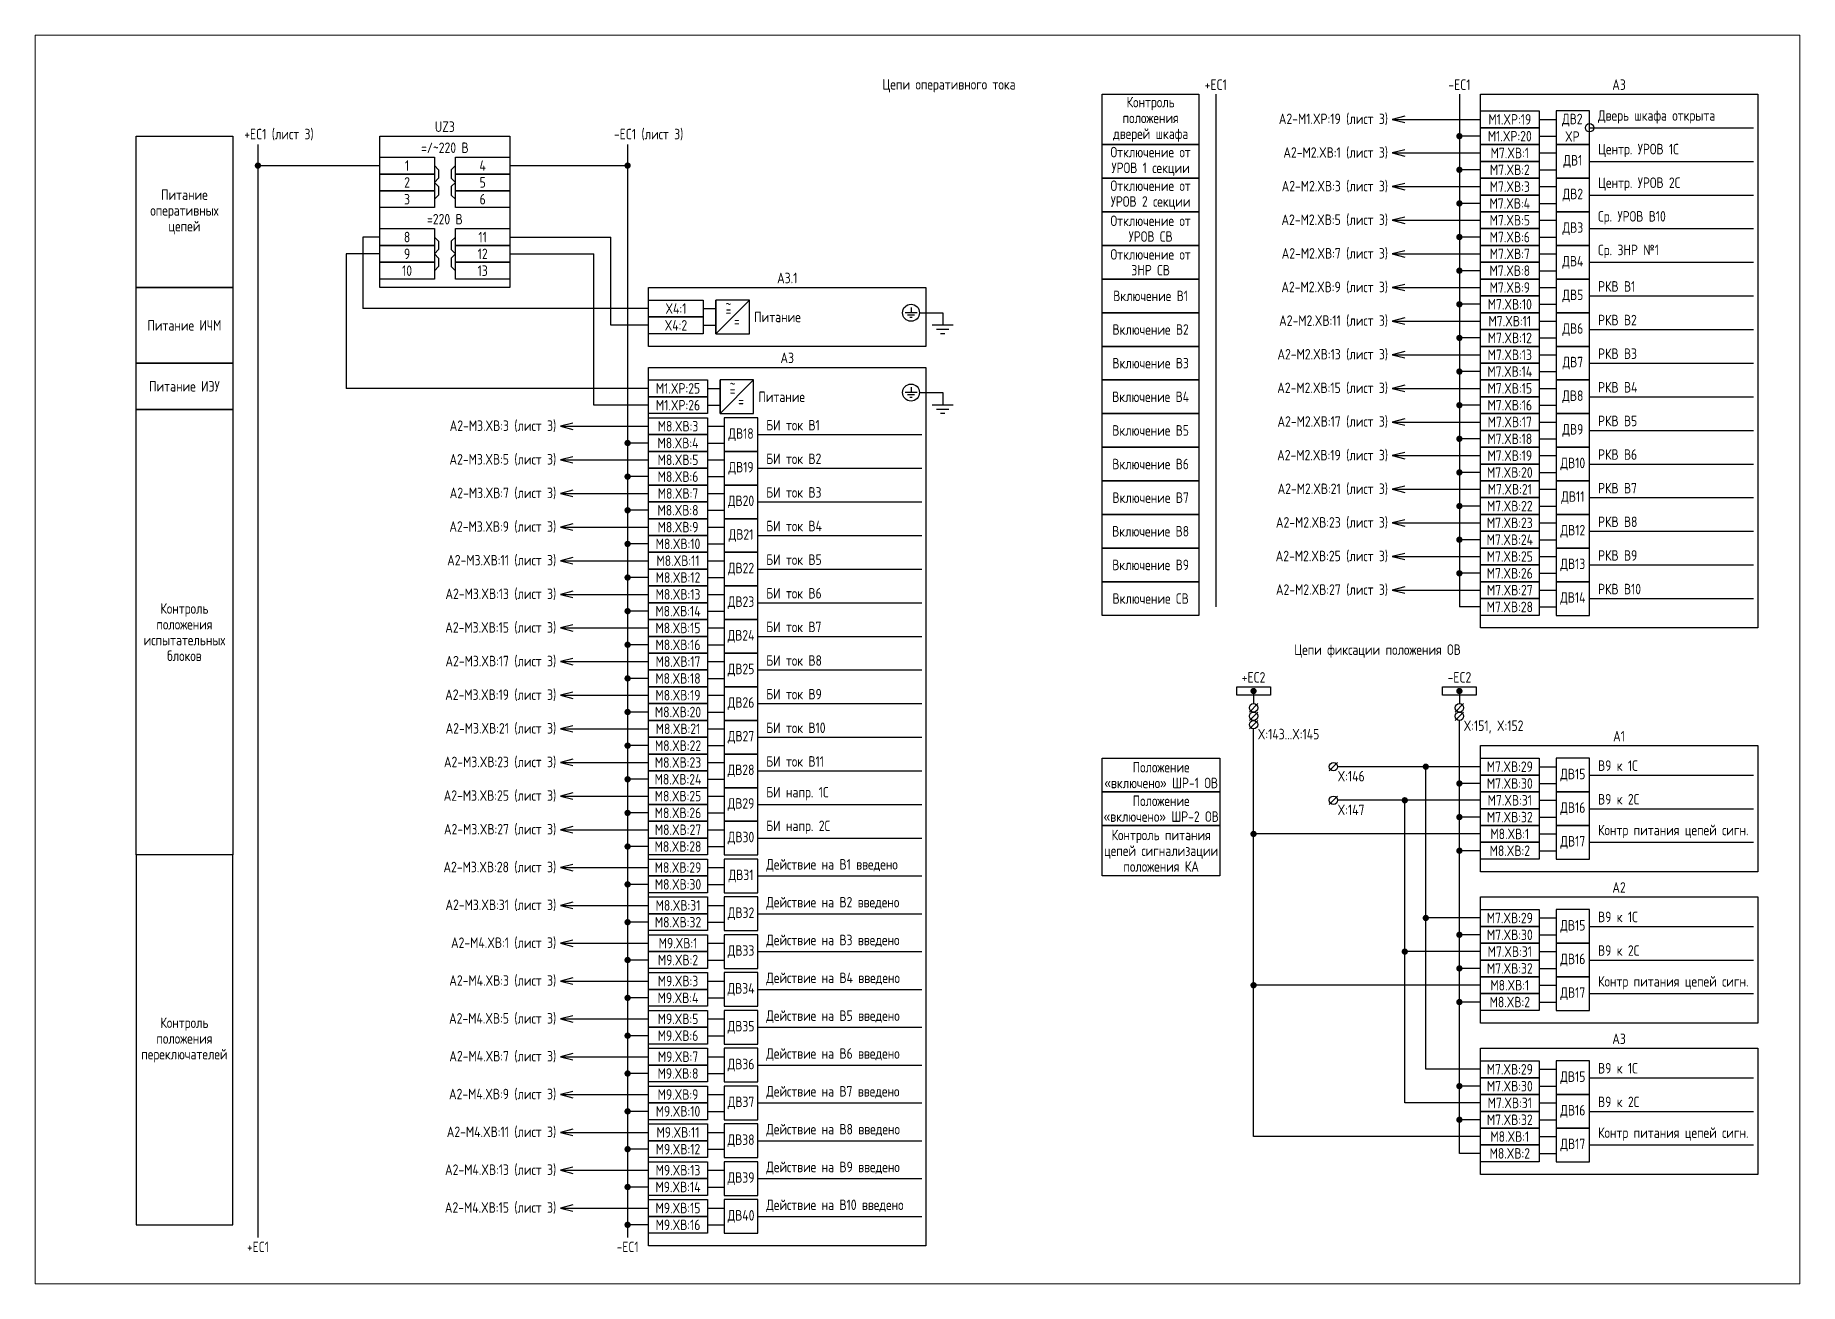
# Paper-space layout 'Лист4' of a CAD drawing. Header units: millimetres, sheet in inches. Extents: x 101.3 to 124.9, y 96.7 to 113.3.
# The model-space entities are those that its viewports show. They can reach past a viewport. Long polylines and large blocks are cut down to what shows.
import ezdxf

# ---------------------------------------------------------------- set-up
doc = ezdxf.new("R2010")
doc.units = ezdxf.units.MM
doc.styles.add('Gost_type_A', font='GOST_A.TTF')

# ---------------------------------------------------------------- blocks, each defined once
blk = doc.blocks.new('POINT')
at = {"const_width": 0.75}
blk.add_lwpolyline([(-0.375, 0, 1), (0.375, 0, 1)], format="xyb", close=True, dxfattribs=at)
blk = doc.blocks.new('Шинка')
blk.add_lwpolyline([(-4, 1), (4, 1), (4, -1), (-4, -1)], close=True)
blk.add_blockref('POINT', (0, 0))

msp = doc.modelspace()

# ---------------------------------------------------------------- linework, layer by layer
for p, q in [((1541, 283), (1541, 161)), ((1599, 283), (1599, 161)), ((1583, 277), (1604, 277)), ((1618, 277), (1622, 277)), ((1630, 275), (1669, 275)), ((1313, 271), (1313, 11)), ((1401, 271), (1401, 11)), ((1583, 269), (1604, 269)), ((1604, 273), (1599, 273)), ((1618, 273), (1622, 273)), ((1618, 269), (1622, 269)), ((1313, 266), (1342, 266)), ((1373, 266), (1401, 266)), ((1604, 265), (1599, 265)), ((1618, 265), (1622, 265)), ((1630, 267), (1669, 267)), ((1583, 261), (1604, 261)), ((1618, 261), (1622, 261)), ((1604, 257), (1599, 257)), ((1618, 257), (1622, 257)), ((1630, 259), (1669, 259)), ((1583, 253), (1604, 253)), ((1618, 253), (1622, 253)), ((1342, 249), (1338, 249)), ((1338, 249), (1338, 232)), ((1373, 249), (1397, 249)), ((1397, 228), (1397, 249)), ((1604, 249), (1599, 249)), ((1618, 249), (1622, 249)), ((1630, 251), (1669, 251)), ((1334, 245), (1334, 213)), ((1342, 245), (1334, 245)), ((1373, 245), (1393, 245)), ((1393, 209), (1393, 245)), ((1583, 245), (1604, 245)), ((1618, 245), (1622, 245)), ((1604, 241), (1599, 241)), ((1618, 241), (1622, 241)), ((1630, 243), (1669, 243)), ((1583, 237), (1604, 237)), ((1618, 237), (1622, 237)), ((1406, 232), (1338, 232)), ((1422, 226), (1422, 234)), ((1422, 226), (1430, 234)), ((1604, 233), (1599, 233)), ((1618, 233), (1622, 233)), ((1630, 235), (1669, 235)), ((1406, 228), (1397, 228)), ((1470.48, 231), (1476, 231)), ((1583, 229), (1604, 229)), ((1618, 229), (1622, 229)), ((1630, 227), (1669, 227)), ((1604, 225), (1599, 225)), ((1618, 225), (1622, 225)), ((1583, 221), (1604, 221)), ((1618, 221), (1622, 221)), ((1630, 219), (1669, 219)), ((1423, 207), (1423, 215)), ((1423, 207), (1431, 215)), ((1604, 217), (1599, 217)), ((1618, 217), (1622, 217)), ((1406, 213), (1334, 213)), ((1470.48, 212), (1476, 212)), ((1583, 213), (1604, 213)), ((1618, 213), (1622, 213)), ((1630, 211), (1669, 211)), ((1406, 209), (1393, 209)), ((1604, 209), (1599, 209)), ((1618, 209), (1622, 209)), ((1385, 204), (1406, 204)), ((1420, 204), (1424, 204)), ((1432, 202), (1471, 202)), ((1583, 205), (1604, 205)), ((1618, 205), (1622, 205)), ((1630, 203), (1669, 203)), ((1406, 200), (1401, 200)), ((1420, 200), (1424, 200)), ((1604, 201), (1599, 201)), ((1618, 201), (1622, 201)), ((1385, 196), (1406, 196)), ((1420, 196), (1424, 196)), ((1432, 194), (1471, 194)), ((1583, 197), (1604, 197)), ((1618, 197), (1622, 197)), ((1630, 195), (1669, 195)), ((1406, 192), (1401, 192)), ((1420, 192), (1424, 192)), ((1604, 193), (1599, 193)), ((1618, 193), (1622, 193)), ((1385, 188), (1406, 188)), ((1420, 188), (1424, 188)), ((1432, 186), (1471, 186)), ((1583, 189), (1604, 189)), ((1604, 185), (1599, 185)), ((1618, 189), (1622, 189)), ((1618, 185), (1622, 185)), ((1630, 187), (1669, 187)), ((1406, 184), (1401, 184)), ((1420, 184), (1424, 184)), ((1583, 181), (1604, 181)), ((1618, 181), (1622, 181)), ((1385, 180), (1406, 180)), ((1420, 180), (1424, 180)), ((1432, 178), (1471, 178)), ((1604, 177), (1599, 177)), ((1618, 177), (1622, 177)), ((1630, 179), (1669, 179)), ((1406, 176), (1401, 176)), ((1420, 176), (1424, 176)), ((1583, 173), (1604, 173)), ((1618, 173), (1622, 173)), ((1385, 172), (1406, 172)), ((1420, 172), (1424, 172)), ((1432, 170), (1471, 170)), ((1604, 169), (1599, 169)), ((1618, 169), (1622, 169)), ((1630, 171), (1669, 171)), ((1385, 164), (1406, 164)), ((1406, 168), (1401, 168)), ((1420, 168), (1424, 168)), ((1420, 164), (1424, 164)), ((1583, 165), (1604, 165)), ((1618, 165), (1622, 165)), ((1406, 160), (1401, 160)), ((1420, 160), (1424, 160)), ((1432, 162), (1471, 162)), ((1604, 161), (1599, 161)), ((1618, 161), (1622, 161)), ((1630, 163), (1669, 163)), ((1385, 156), (1406, 156)), ((1420, 156), (1424, 156)), ((1406, 152), (1401, 152)), ((1420, 152), (1424, 152)), ((1432, 154), (1471, 154)), ((1385, 148), (1406, 148)), ((1420, 148), (1424, 148)), ((1406, 144), (1401, 144)), ((1420, 144), (1424, 144)), ((1432, 146), (1471, 146)), ((1385, 140), (1406, 140)), ((1420, 140), (1424, 140)), ((1550, 141), (1550, 138)), ((1599, 141), (1599, 138)), ((1406, 136), (1401, 136)), ((1420, 136), (1424, 136)), ((1432, 138), (1471, 138)), ((1551, 138), (1549, 136)), ((1551, 136), (1549, 134)), ((1600, 138), (1598, 136)), ((1600, 136), (1598, 134)), ((1385, 132), (1406, 132)), ((1420, 132), (1424, 132)), ((1551, 134), (1549, 132)), ((1550, 35), (1550, 132)), ((1599, 31), (1599, 134)), ((1406, 128), (1401, 128)), ((1420, 128), (1424, 128)), ((1432, 130), (1471, 130)), ((1385, 124), (1406, 124)), ((1420, 124), (1424, 124)), ((1432, 122), (1471, 122)), ((1570, 124), (1568, 122)), ((1604, 123), (1570, 123)), ((1591, 51), (1591, 123)), ((1618, 123), (1622, 123)), ((1406, 120), (1401, 120)), ((1420, 120), (1424, 120)), ((1604, 119), (1599, 119)), ((1618, 119), (1622, 119)), ((1630, 121), (1669, 121)), ((1385, 116), (1406, 116)), ((1420, 116), (1424, 116)), ((1432, 114), (1471, 114)), ((1570, 116), (1568, 114)), ((1604, 115), (1570, 115)), ((1586, 43), (1586, 115)), ((1618, 115), (1622, 115)), ((1406, 112), (1401, 112)), ((1420, 112), (1424, 112)), ((1604, 111), (1599, 111)), ((1618, 111), (1622, 111)), ((1630, 113), (1669, 113)), ((1385, 108), (1406, 108)), ((1420, 108), (1424, 108)), ((1432, 106), (1471, 106)), ((1604, 107), (1550, 107)), ((1618, 107), (1622, 107)), ((1406, 104), (1401, 104)), ((1420, 104), (1424, 104)), ((1604, 103), (1599, 103)), ((1618, 103), (1622, 103)), ((1630, 105), (1669, 105)), ((1385, 99), (1406, 99)), ((1420, 99), (1424, 99)), ((1432, 97), (1471, 97)), ((1406, 95), (1401, 95)), ((1420, 95), (1424, 95)), ((1385, 90), (1406, 90)), ((1420, 90), (1424, 90)), ((1406, 86), (1401, 86)), ((1420, 86), (1424, 86)), ((1432, 88), (1471, 88)), ((1604, 87), (1591, 87)), ((1618, 87), (1622, 87)), ((1630, 85), (1669, 85)), ((1385, 81), (1406, 81)), ((1420, 81), (1424, 81)), ((1604, 83), (1599, 83)), ((1618, 83), (1622, 83)), ((1406, 77), (1401, 77)), ((1420, 77), (1424, 77)), ((1432, 79), (1471, 79)), ((1604, 79), (1586, 79)), ((1618, 79), (1622, 79)), ((1630, 77), (1669, 77)), ((1385, 72), (1406, 72)), ((1420, 72), (1424, 72)), ((1604, 75), (1599, 75)), ((1618, 75), (1622, 75)), ((1406, 68), (1401, 68)), ((1420, 68), (1424, 68)), ((1432, 70), (1471, 70)), ((1604, 71), (1550, 71)), ((1618, 71), (1622, 71)), ((1630, 69), (1669, 69)), ((1604, 67), (1599, 67)), ((1618, 67), (1622, 67)), ((1385, 63), (1406, 63)), ((1406, 59), (1401, 59)), ((1420, 63), (1424, 63)), ((1420, 59), (1424, 59)), ((1432, 61), (1471, 61)), ((1385, 54), (1406, 54)), ((1420, 54), (1424, 54)), ((1432, 52), (1471, 52)), ((1604, 51), (1591, 51)), ((1618, 51), (1622, 51)), ((1406, 50), (1401, 50)), ((1420, 50), (1424, 50)), ((1604, 47), (1599, 47)), ((1618, 47), (1622, 47)), ((1630, 49), (1669, 49)), ((1385, 45), (1406, 45)), ((1420, 45), (1424, 45)), ((1432, 43), (1471, 43)), ((1604, 43), (1586, 43)), ((1618, 43), (1622, 43)), ((1406, 41), (1401, 41)), ((1420, 41), (1424, 41)), ((1604, 39), (1599, 39)), ((1618, 39), (1622, 39)), ((1630, 41), (1669, 41)), ((1385, 36), (1406, 36)), ((1420, 36), (1424, 36)), ((1432, 34), (1471, 34)), ((1604, 35), (1550, 35)), ((1618, 35), (1622, 35)), ((1406, 32), (1401, 32)), ((1420, 32), (1424, 32)), ((1604, 31), (1599, 31)), ((1618, 31), (1622, 31)), ((1630, 33), (1669, 33)), ((1385, 27), (1406, 27)), ((1420, 27), (1424, 27)), ((1406, 23), (1401, 23)), ((1420, 23), (1424, 23)), ((1432, 25), (1471, 25)), ((1385, 18), (1406, 18)), ((1420, 18), (1424, 18)), ((1406, 14), (1401, 14)), ((1420, 14), (1424, 14)), ((1432, 16), (1471, 16))]:
    msp.add_line(p, q)
at = {"ltscale": 4}
for p, q in [((1419, 232), (1422, 232)), ((1419, 228), (1422, 228)), ((1420, 213), (1423, 213)), ((1420, 209), (1423, 209))]:
    msp.add_line(p, q, dxfattribs=at)
at = {"ltscale": 4.32}
for p, q in [((1468.46, 232.28), (1468.46, 231)), ((1469.89, 231), (1467.04, 231)), ((1469.32, 230.43), (1467.61, 230.43)), ((1468.75, 229.86), (1468.18, 229.86)), ((1478.5, 228), (1473.5, 228)), ((1477.5, 227), (1474.5, 227)), ((1476, 231), (1476, 228)), ((1476.5, 226), (1475.5, 226)), ((1469.89, 212), (1467.04, 212)), ((1469.32, 211.43), (1467.61, 211.43)), ((1468.75, 210.86), (1468.18, 210.86)), ((1468.46, 213.28), (1468.46, 212)), ((1476, 212), (1476, 209)), ((1478.5, 209), (1473.5, 209)), ((1477.5, 208), (1474.5, 208)), ((1476.5, 207), (1475.5, 207))]:
    msp.add_line(p, q, dxfattribs=at)
for points in [[(1537, 271), (1514, 271), (1514, 283), (1537, 283)], [(1604, 283), (1670, 283), (1670, 156), (1604, 156)], [(1604, 279), (1618, 279), (1618, 275), (1604, 275)], [(1604, 275), (1618, 275), (1618, 271), (1604, 271)], [(1307, 237), (1284, 237), (1284, 273), (1307, 273)], [(1342, 273), (1373, 273), (1373, 237), (1342, 237)], [(1537, 263), (1514, 263), (1514, 271), (1537, 271)], [(1604, 271), (1618, 271), (1618, 267), (1604, 267)], [(1342, 268), (1355, 268), (1355, 264), (1342, 264)], [(1360, 268), (1373, 268), (1373, 264), (1360, 264)], [(1604, 267), (1618, 267), (1618, 263), (1604, 263)], [(1342, 264), (1355, 264), (1355, 260), (1342, 260)], [(1360, 264), (1373, 264), (1373, 260), (1360, 260)], [(1537, 255), (1514, 255), (1514, 263), (1537, 263)], [(1604, 263), (1618, 263), (1618, 259), (1604, 259)], [(1342, 260), (1355, 260), (1355, 256), (1342, 256)], [(1360, 260), (1373, 260), (1373, 256), (1360, 256)], [(1604, 259), (1618, 259), (1618, 255), (1604, 255)], [(1537, 247), (1514, 247), (1514, 255), (1537, 255)], [(1604, 255), (1618, 255), (1618, 251), (1604, 251)], [(1342, 251), (1355, 251), (1355, 247), (1342, 247)], [(1360, 251), (1373, 251), (1373, 247), (1360, 247)], [(1604, 251), (1618, 251), (1618, 247), (1604, 247)], [(1342, 247), (1355, 247), (1355, 243), (1342, 243)], [(1360, 247), (1373, 247), (1373, 243), (1360, 243)], [(1537, 239), (1514, 239), (1514, 247), (1537, 247)], [(1604, 247), (1618, 247), (1618, 243), (1604, 243)], [(1342, 243), (1355, 243), (1355, 239), (1342, 239)], [(1360, 243), (1373, 243), (1373, 239), (1360, 239)], [(1604, 243), (1618, 243), (1618, 239), (1604, 239)], [(1307, 219), (1284, 219), (1284, 237), (1307, 237)], [(1406, 237), (1472, 237), (1472, 223), (1406, 223)], [(1537, 231), (1514, 231), (1514, 239), (1537, 239)], [(1604, 239), (1618, 239), (1618, 235), (1604, 235)], [(1406, 234), (1419, 234), (1419, 230), (1406, 230)], [(1604, 235), (1618, 235), (1618, 231), (1604, 231)], [(1406, 230), (1419, 230), (1419, 226), (1406, 226)], [(1537, 223), (1514, 223), (1514, 231), (1537, 231)], [(1604, 231), (1618, 231), (1618, 227), (1604, 227)], [(1604, 227), (1618, 227), (1618, 223), (1604, 223)], [(1537, 215), (1514, 215), (1514, 223), (1537, 223)], [(1604, 223), (1618, 223), (1618, 219), (1604, 219)], [(1307, 208), (1284, 208), (1284, 219), (1307, 219)], [(1604, 219), (1618, 219), (1618, 215), (1604, 215)], [(1406, 218), (1472, 218), (1472, 9), (1406, 9)], [(1406, 215), (1420, 215), (1420, 211), (1406, 211)], [(1537, 207), (1514, 207), (1514, 215), (1537, 215)], [(1604, 215), (1618, 215), (1618, 211), (1604, 211)], [(1406, 211), (1420, 211), (1420, 207), (1406, 207)], [(1604, 211), (1618, 211), (1618, 207), (1604, 207)], [(1307, 102), (1284, 102), (1284, 208), (1307, 208)], [(1406, 206), (1420, 206), (1420, 202), (1406, 202)], [(1537, 199), (1514, 199), (1514, 207), (1537, 207)], [(1604, 207), (1618, 207), (1618, 203), (1604, 203)], [(1406, 202), (1420, 202), (1420, 198), (1406, 198)], [(1604, 203), (1618, 203), (1618, 199), (1604, 199)], [(1406, 198), (1420, 198), (1420, 194), (1406, 194)], [(1537, 191), (1514, 191), (1514, 199), (1537, 199)], [(1604, 199), (1618, 199), (1618, 195), (1604, 195)], [(1406, 194), (1420, 194), (1420, 190), (1406, 190)], [(1604, 195), (1618, 195), (1618, 191), (1604, 191)], [(1406, 190), (1420, 190), (1420, 186), (1406, 186)], [(1537, 183), (1514, 183), (1514, 191), (1537, 191)], [(1604, 191), (1618, 191), (1618, 187), (1604, 187)], [(1406, 186), (1420, 186), (1420, 182), (1406, 182)], [(1604, 187), (1618, 187), (1618, 183), (1604, 183)], [(1406, 182), (1420, 182), (1420, 178), (1406, 178)], [(1537, 175), (1514, 175), (1514, 183), (1537, 183)], [(1604, 183), (1618, 183), (1618, 179), (1604, 179)], [(1406, 178), (1420, 178), (1420, 174), (1406, 174)], [(1604, 179), (1618, 179), (1618, 175), (1604, 175)], [(1406, 174), (1420, 174), (1420, 170), (1406, 170)], [(1537, 167), (1514, 167), (1514, 175), (1537, 175)], [(1604, 175), (1618, 175), (1618, 171), (1604, 171)], [(1406, 170), (1420, 170), (1420, 166), (1406, 166)], [(1604, 171), (1618, 171), (1618, 167), (1604, 167)], [(1406, 166), (1420, 166), (1420, 162), (1406, 162)], [(1537, 159), (1514, 159), (1514, 167), (1537, 167)], [(1604, 167), (1618, 167), (1618, 163), (1604, 163)], [(1406, 162), (1420, 162), (1420, 158), (1406, 158)], [(1604, 163), (1618, 163), (1618, 159), (1604, 159)], [(1406, 158), (1420, 158), (1420, 154), (1406, 154)], [(1406, 154), (1420, 154), (1420, 150), (1406, 150)], [(1406, 150), (1420, 150), (1420, 146), (1406, 146)], [(1406, 146), (1420, 146), (1420, 142), (1406, 142)], [(1406, 142), (1420, 142), (1420, 138), (1406, 138)], [(1406, 138), (1420, 138), (1420, 134), (1406, 134)], [(1406, 134), (1420, 134), (1420, 130), (1406, 130)], [(1406, 130), (1420, 130), (1420, 126), (1406, 126)], [(1604, 128), (1670, 128), (1670, 98), (1604, 98)], [(1406, 126), (1420, 126), (1420, 122), (1406, 122)], [(1406, 122), (1420, 122), (1420, 118), (1406, 118)], [(1542, 117), (1514, 117), (1514, 125), (1542, 125)], [(1604, 125), (1618, 125), (1618, 121), (1604, 121)], [(1406, 118), (1420, 118), (1420, 114), (1406, 114)], [(1604, 121), (1618, 121), (1618, 117), (1604, 117)], [(1406, 114), (1420, 114), (1420, 110), (1406, 110)], [(1542, 109), (1514, 109), (1514, 117), (1542, 117)], [(1604, 117), (1618, 117), (1618, 113), (1604, 113)], [(1406, 110), (1420, 110), (1420, 106), (1406, 106)], [(1604, 113), (1618, 113), (1618, 109), (1604, 109)], [(1406, 106), (1420, 106), (1420, 102), (1406, 102)], [(1542, 97), (1514, 97), (1514, 109), (1542, 109)], [(1604, 109), (1618, 109), (1618, 105), (1604, 105)], [(1307, 102), (1284, 102), (1284, 14), (1307, 14)], [(1406, 101), (1420, 101), (1420, 97), (1406, 97)], [(1604, 105), (1618, 105), (1618, 101), (1604, 101)], [(1406, 97), (1420, 97), (1420, 93), (1406, 93)], [(1406, 92), (1420, 92), (1420, 88), (1406, 88)], [(1604, 92), (1670, 92), (1670, 62), (1604, 62)], [(1604, 89), (1618, 89), (1618, 85), (1604, 85)], [(1406, 88), (1420, 88), (1420, 84), (1406, 84)], [(1604, 85), (1618, 85), (1618, 81), (1604, 81)], [(1406, 83), (1420, 83), (1420, 79), (1406, 79)], [(1604, 81), (1618, 81), (1618, 77), (1604, 77)], [(1406, 79), (1420, 79), (1420, 75), (1406, 75)], [(1604, 77), (1618, 77), (1618, 73), (1604, 73)], [(1406, 74), (1420, 74), (1420, 70), (1406, 70)], [(1604, 73), (1618, 73), (1618, 69), (1604, 69)], [(1406, 70), (1420, 70), (1420, 66), (1406, 66)], [(1604, 69), (1618, 69), (1618, 65), (1604, 65)], [(1406, 65), (1420, 65), (1420, 61), (1406, 61)], [(1406, 61), (1420, 61), (1420, 57), (1406, 57)], [(1406, 56), (1420, 56), (1420, 52), (1406, 52)], [(1604, 56), (1670, 56), (1670, 26), (1604, 26)], [(1406, 52), (1420, 52), (1420, 48), (1406, 48)], [(1604, 53), (1618, 53), (1618, 49), (1604, 49)], [(1406, 47), (1420, 47), (1420, 43), (1406, 43)], [(1604, 49), (1618, 49), (1618, 45), (1604, 45)], [(1406, 43), (1420, 43), (1420, 39), (1406, 39)], [(1604, 45), (1618, 45), (1618, 41), (1604, 41)], [(1406, 38), (1420, 38), (1420, 34), (1406, 34)], [(1604, 41), (1618, 41), (1618, 37), (1604, 37)], [(1406, 34), (1420, 34), (1420, 30), (1406, 30)], [(1604, 37), (1618, 37), (1618, 33), (1604, 33)], [(1604, 33), (1618, 33), (1618, 29), (1604, 29)], [(1406, 29), (1420, 29), (1420, 25), (1406, 25)], [(1406, 25), (1420, 25), (1420, 21), (1406, 21)], [(1406, 20), (1420, 20), (1420, 16), (1406, 16)], [(1406, 16), (1420, 16), (1420, 12), (1406, 12)]]:
    msp.add_lwpolyline(points, close=True)
for points in [[(1586, 277.75), (1583, 277), (1586, 276.25)], [(1586, 269.75), (1583, 269), (1586, 268.25)], [(1355, 266), (1356, 265), (1356, 263), (1355, 262)], [(1360, 266), (1359, 265), (1359, 263), (1360, 262)], [(1355, 262), (1356, 261), (1356, 259), (1355, 258)], [(1360, 262), (1359, 261), (1359, 259), (1360, 258)], [(1586, 261.75), (1583, 261), (1586, 260.25)], [(1586, 253.75), (1583, 253), (1586, 252.25)], [(1355, 249), (1356, 248), (1356, 246), (1355, 245)], [(1360, 249), (1359, 248), (1359, 246), (1360, 245)], [(1355, 245), (1356, 244), (1356, 242), (1355, 241)], [(1360, 245), (1359, 244), (1359, 242), (1360, 241)], [(1586, 245.75), (1583, 245), (1586, 244.25)], [(1586, 237.75), (1583, 237), (1586, 236.25)], [(1586, 229.75), (1583, 229), (1586, 228.25)], [(1586, 221.75), (1583, 221), (1586, 220.25)], [(1586, 213.75), (1583, 213), (1586, 212.25)], [(1388, 204.75), (1385, 204), (1388, 203.25)], [(1586, 205.75), (1583, 205), (1586, 204.25)], [(1586, 197.75), (1583, 197), (1586, 196.25)], [(1388, 196.75), (1385, 196), (1388, 195.25)], [(1586, 189.75), (1583, 189), (1586, 188.25)], [(1388, 188.75), (1385, 188), (1388, 187.25)], [(1388, 180.75), (1385, 180), (1388, 179.25)], [(1586, 181.75), (1583, 181), (1586, 180.25)], [(1388, 172.75), (1385, 172), (1388, 171.25)], [(1586, 173.75), (1583, 173), (1586, 172.25)], [(1388, 164.75), (1385, 164), (1388, 163.25)], [(1586, 165.75), (1583, 165), (1586, 164.25)], [(1388, 156.75), (1385, 156), (1388, 155.25)], [(1388, 148.75), (1385, 148), (1388, 147.25)], [(1388, 140.75), (1385, 140), (1388, 139.25)], [(1388, 132.75), (1385, 132), (1388, 131.25)], [(1388, 124.75), (1385, 124), (1388, 123.25)], [(1388, 116.75), (1385, 116), (1388, 115.25)], [(1388, 108.75), (1385, 108), (1388, 107.25)], [(1388, 99.75), (1385, 99), (1388, 98.25)], [(1388, 90.75), (1385, 90), (1388, 89.25)], [(1388, 81.75), (1385, 81), (1388, 80.25)], [(1388, 72.75), (1385, 72), (1388, 71.25)], [(1388, 63.75), (1385, 63), (1388, 62.25)], [(1388, 54.75), (1385, 54), (1388, 53.25)], [(1388, 45.75), (1385, 45), (1388, 44.25)], [(1388, 36.75), (1385, 36), (1388, 35.25)], [(1388, 27.75), (1385, 27), (1388, 26.25)], [(1388, 18.75), (1385, 18), (1388, 17.25)]]:
    msp.add_lwpolyline(points)
at = {"ltscale": 4}
for points in [[(1622, 271), (1630, 271), (1630, 279), (1622, 279)], [(1622, 263), (1630, 263), (1630, 271), (1622, 271)], [(1622, 255), (1630, 255), (1630, 263), (1622, 263)], [(1622, 247), (1630, 247), (1630, 255), (1622, 255)], [(1622, 239), (1630, 239), (1630, 247), (1622, 247)], [(1622, 231), (1630, 231), (1630, 239), (1622, 239)], [(1422, 226), (1430, 226), (1430, 234), (1422, 234)], [(1622, 223), (1630, 223), (1630, 231), (1622, 231)], [(1622, 215), (1630, 215), (1630, 223), (1622, 223)], [(1423, 207), (1431, 207), (1431, 215), (1423, 215)], [(1622, 207), (1630, 207), (1630, 215), (1622, 215)], [(1424, 198), (1432, 198), (1432, 206), (1424, 206)], [(1622, 199), (1630, 199), (1630, 207), (1622, 207)], [(1424, 190), (1432, 190), (1432, 198), (1424, 198)], [(1622, 191), (1630, 191), (1630, 199), (1622, 199)], [(1424, 182), (1432, 182), (1432, 190), (1424, 190)], [(1622, 183), (1630, 183), (1630, 191), (1622, 191)], [(1424, 174), (1432, 174), (1432, 182), (1424, 182)], [(1622, 175), (1630, 175), (1630, 183), (1622, 183)], [(1424, 166), (1432, 166), (1432, 174), (1424, 174)], [(1622, 167), (1630, 167), (1630, 175), (1622, 175)], [(1424, 158), (1432, 158), (1432, 166), (1424, 166)], [(1622, 159), (1630, 159), (1630, 167), (1622, 167)], [(1424, 150), (1432, 150), (1432, 158), (1424, 158)], [(1424, 142), (1432, 142), (1432, 150), (1424, 150)], [(1424, 134), (1432, 134), (1432, 142), (1424, 142)], [(1424, 126), (1432, 126), (1432, 134), (1424, 134)], [(1424, 118), (1432, 118), (1432, 126), (1424, 126)], [(1622, 117), (1630, 117), (1630, 125), (1622, 125)], [(1424, 110), (1432, 110), (1432, 118), (1424, 118)], [(1622, 109), (1630, 109), (1630, 117), (1622, 117)], [(1424, 102), (1432, 102), (1432, 110), (1424, 110)], [(1622, 101), (1630, 101), (1630, 109), (1622, 109)], [(1424, 93), (1432, 93), (1432, 101), (1424, 101)], [(1424, 84), (1432, 84), (1432, 92), (1424, 92)], [(1622, 81), (1630, 81), (1630, 89), (1622, 89)], [(1424, 75), (1432, 75), (1432, 83), (1424, 83)], [(1622, 73), (1630, 73), (1630, 81), (1622, 81)], [(1424, 66), (1432, 66), (1432, 74), (1424, 74)], [(1622, 65), (1630, 65), (1630, 73), (1622, 73)], [(1424, 57), (1432, 57), (1432, 65), (1424, 65)], [(1424, 48), (1432, 48), (1432, 56), (1424, 56)], [(1622, 45), (1630, 45), (1630, 53), (1622, 53)], [(1424, 39), (1432, 39), (1432, 47), (1424, 47)], [(1622, 37), (1630, 37), (1630, 45), (1622, 45)], [(1424, 30), (1432, 30), (1432, 38), (1424, 38)], [(1622, 29), (1630, 29), (1630, 37), (1622, 37)], [(1424, 21), (1432, 21), (1432, 29), (1424, 29)], [(1424, 12), (1432, 12), (1432, 20), (1424, 20)]]:
    msp.add_lwpolyline(points, close=True, dxfattribs=at)
for centre, radius in [((1630, 275), 1), ((1468.46, 231), 2.02), ((1468.46, 212), 2.02), ((1550, 137), 1), ((1550, 135), 1), ((1599, 137), 1), ((1599, 135), 1), ((1550, 133), 1), ((1569, 123), 1), ((1569, 115), 1)]:
    msp.add_circle(centre, radius)

# ---------------------------------------------------------------- block references
for name, p in [('POINT', (1599, 273)), ('POINT', (1313, 266)), ('POINT', (1401, 266)), ('POINT', (1599, 265)), ('POINT', (1599, 257)), ('POINT', (1599, 249)), ('POINT', (1599, 241)), ('POINT', (1599, 233)), ('POINT', (1599, 225)), ('POINT', (1599, 217)), ('POINT', (1599, 209)), ('POINT', (1599, 201)), ('POINT', (1401, 200)), ('POINT', (1599, 193)), ('POINT', (1401, 192)), ('POINT', (1599, 185)), ('POINT', (1401, 184)), ('POINT', (1401, 176)), ('POINT', (1599, 177)), ('POINT', (1401, 168)), ('POINT', (1599, 169)), ('POINT', (1401, 160)), ('POINT', (1401, 152)), ('POINT', (1401, 144)), ('Шинка', (1550, 141)), ('Шинка', (1599, 141)), ('POINT', (1401, 136)), ('POINT', (1401, 128)), ('POINT', (1591, 123)), ('POINT', (1401, 120)), ('POINT', (1599, 119)), ('POINT', (1586, 115)), ('POINT', (1401, 112)), ('POINT', (1599, 111)), ('POINT', (1550, 107)), ('POINT', (1401, 104)), ('POINT', (1599, 103)), ('POINT', (1401, 95)), ('POINT', (1401, 86)), ('POINT', (1591, 87)), ('POINT', (1599, 83)), ('POINT', (1401, 77)), ('POINT', (1586, 79)), ('POINT', (1599, 75)), ('POINT', (1550, 71)), ('POINT', (1401, 68)), ('POINT', (1599, 67)), ('POINT', (1401, 59)), ('POINT', (1401, 50)), ('POINT', (1599, 47)), ('POINT', (1401, 41)), ('POINT', (1599, 39)), ('POINT', (1401, 32)), ('POINT', (1401, 23)), ('POINT', (1401, 14))]:
    msp.add_blockref(name, p)

# ---------------------------------------------------------------- texts
at = {"char_height": 2.5, "style": 'Gost_type_A'}
for s, insert, width, attachment_point, line_spacing_factor in [('Цепи оперативного тока', (1477.5, 285), 395, 5, 0.9), ('A3', (1637, 284), 66, 8, 0.9), ('Контроль положения\\Pдверей шкафа', (1525.5, 277), 23, 5, 0.9), ('A2-M1.XP:19 (лист 3)', (1582, 277), 31, 6, 0.8), ('UZ3', (1357.5, 274), 31, 8, 0.9), ('=/~220 В', (1357.5, 269), 31, 8, 0.9), ('Отключение от УРОВ 1 секции', (1525.5, 267), 23, 5, 0.9), ('A2-M2.XВ:1 (лист 3)', (1582, 269), 31, 6, 0.8), ('Отключение от УРОВ 2 секции', (1525.5, 259), 23, 5, 0.9), ('A2-M2.XВ:3 (лист 3)', (1582, 261), 31, 6, 0.8), ('Питание оперативных цепей', (1295.5, 255), 23, 5, 0.9), ('=220 В', (1357.5, 252), 31, 8, 0.9), ('Отключение от УРОВ СВ', (1525.5, 251), 23, 5, 0.9), ('A2-M2.XВ:5 (лист 3)', (1582, 253), 31, 6, 0.8), ('Отключение от ЗНР СВ', (1525.5, 243), 23, 5, 0.9), ('A2-M2.XВ:7 (лист 3)', (1582, 245), 31, 6, 0.8), ('A3.1', (1439, 238), 66, 8, 0.9), ('Включение В1', (1525.5, 235), 23, 5, 0.9), ('A2-M2.XВ:9 (лист 3)', (1582, 237), 31, 6, 0.8), ('Питание ИЧМ', (1295.5, 228), 23, 5, 0.9), ('Включение В2', (1525.5, 227), 23, 5, 0.9), ('A2-M2.XВ:11 (лист 3)', (1582, 229), 31, 6, 0.8), ('A2-M2.XВ:13 (лист 3)', (1582, 221), 31, 6, 0.8), ('A3', (1439, 219), 66, 8, 0.9), ('Включение В3', (1525.5, 219), 23, 5, 0.9), ('Питание ИЭУ', (1295.5, 213.5), 23, 5, 0.9), ('A2-M2.XВ:15 (лист 3)', (1582, 213), 31, 6, 0.8), ('Включение В4', (1525.5, 211), 23, 5, 0.9), ('A2-M2.XВ:17 (лист 3)', (1582, 205), 31, 6, 0.8), ('A2-M3.XВ:3 (лист 3)', (1384, 204), 31, 6, 0.8), ('Включение В5', (1525.5, 203), 23, 5, 0.9), ('A2-M3.XВ:5 (лист 3)', (1384, 196), 31, 6, 0.8), ('A2-M2.XВ:19 (лист 3)', (1582, 197), 31, 6, 0.8), ('Включение В6', (1525.5, 195), 23, 5, 0.9), ('A2-M3.XВ:7 (лист 3)', (1384, 188), 31, 6, 0.8), ('A2-M2.XВ:21 (лист 3)', (1582, 189), 31, 6, 0.8), ('Включение В7', (1525.5, 187), 23, 5, 0.9), ('A2-M3.XВ:9 (лист 3)', (1384, 180), 31, 6, 0.8), ('A2-M2.XВ:23 (лист 3)', (1582, 181), 31, 6, 0.8), ('Включение В8', (1525.5, 179), 23, 5, 0.9), ('A2-M3.XВ:11 (лист 3)', (1384, 172), 31, 6, 0.8), ('Включение В9', (1525.5, 171), 23, 5, 0.9), ('A2-M2.XВ:25 (лист 3)', (1582, 173), 31, 6, 0.8), ('A2-M3.XВ:13 (лист 3)', (1384, 164), 31, 6, 0.8), ('Включение СВ', (1525.5, 163), 23, 5, 0.9), ('A2-M2.XВ:27 (лист 3)', (1582, 165), 31, 6, 0.8), ('Контроль положения\\Pиспытательных блоков', (1295.5, 155), 23, 5, 0.9), ('A2-M3.XВ:15 (лист 3)', (1384, 156), 31, 6, 0.8), ('Цепи фиксации положения ОВ', (1579.5, 150.5), 181, 5, 0.9), ('A2-M3.XВ:17 (лист 3)', (1384, 148), 31, 6, 0.8), ('A2-M3.XВ:19 (лист 3)', (1384, 140), 31, 6, 0.8), ('A2-M3.XВ:21 (лист 3)', (1384, 132), 31, 6, 0.8), ('X:143...X:145', (1551, 132), 16, 1, 0.9), ('X:151, X:152', (1600, 134), 16, 1, 0.9), ('A1', (1637, 129), 66, 8, 0.9), ('A2-M3.XВ:23 (лист 3)', (1384, 124), 31, 6, 0.8), ('Положение «включено» ШР-1 ОВ', (1528, 121), 28, 5, 0.9), ('X:146', (1570, 122), 8, 1, 0.9), ('A2-M3.XВ:25 (лист 3)', (1384, 116), 31, 6, 0.8), ('Положение «включено» ШР-2 ОВ', (1528, 113), 28, 5, 0.9), ('X:147', (1570, 114), 8, 1, 0.9), ('A2-M3.XВ:27 (лист 3)', (1384, 108), 31, 6, 0.8), ('Контроль питания цепей сигнализации положения КА', (1528, 103), 28, 5, 0.9), ('A2-M3.XВ:28 (лист 3)', (1384, 99), 31, 6, 0.8), ('A2', (1637, 93), 66, 8, 0.9), ('A2-M3.XВ:31 (лист 3)', (1384, 90), 31, 6, 0.8), ('A2-M4.XВ:1 (лист 3)', (1384, 81), 31, 6, 0.8), ('A2-M4.XВ:3 (лист 3)', (1384, 72), 31, 6, 0.8), ('Контроль положения\\Pпереключателей', (1295.5, 58), 23, 5, 0.9), ('A2-M4.XВ:5 (лист 3)', (1384, 63), 31, 6, 0.8), ('A3', (1637, 57), 66, 8, 0.9), ('A2-M4.XВ:7 (лист 3)', (1384, 54), 31, 6, 0.8), ('A2-M4.XВ:9 (лист 3)', (1384, 45), 31, 6, 0.8), ('A2-M4.XВ:11 (лист 3)', (1384, 36), 31, 6, 0.8), ('A2-M4.XВ:13 (лист 3)', (1384, 27), 31, 6, 0.8), ('A2-M4.XВ:15 (лист 3)', (1384, 18), 31, 6, 0.8)]:
    msp.add_mtext(s, dxfattribs=dict(at, insert=insert, width=width, attachment_point=attachment_point, line_spacing_factor=line_spacing_factor))
for s, insert, width, attachment_point in [('+EC1', (1541, 284), 20, 8), ('-EC1', (1599, 284), 20, 8), ('M1.XP:19', (1611, 277), 14, 5), ('ДВ2 XP', (1625.88, 275), 7.7588, 5), ('Дверь шкафа открыта', (1632, 276), 37, 7), ('+EC1 (лист 3)', (1318, 272), 18, 8), ('-EC1 (лист 3)', (1406, 272), 18, 8), ('M1.XP:20', (1611, 273), 14, 5), ('M7.XВ:1', (1611, 269), 14, 5), ('Центр. УРОВ 1С', (1632, 268), 27.8465, 7), ('1', (1348.5, 266), 13, 5), ('4', (1366.5, 266), 13, 5), ('M7.XВ:2', (1611, 265), 14, 5), ('ДВ1', (1626, 267), 7.9998, 5), ('2', (1348.5, 262), 13, 5), ('5', (1366.5, 262), 13, 5), ('M7.XВ:3', (1611, 261), 14, 5), ('ДВ2', (1626, 259), 7.9998, 5), ('Центр. УРОВ 2С', (1632, 260), 27.8465, 7), ('3', (1348.5, 258), 13, 5), ('6', (1366.5, 258), 13, 5), ('M7.XВ:4', (1611, 257), 14, 5), ('M7.XВ:5', (1611, 253), 14, 5), ('ДВ3', (1626, 251), 7.9998, 5), ('Ср. УРОВ В10', (1632, 252), 27.8465, 7), ('8', (1348.5, 249), 13, 5), ('11', (1366.5, 249), 13, 5), ('M7.XВ:6', (1611, 249), 14, 5), ('9', (1348.5, 245), 13, 5), ('12', (1366.5, 245), 13, 5), ('M7.XВ:7', (1611, 245), 14, 5), ('ДВ4', (1626, 243), 7.9998, 5), ('Ср. ЗНР №1', (1632, 244), 27.8465, 7), ('10', (1348.5, 241), 13, 5), ('13', (1366.5, 241), 13, 5), ('M7.XВ:8', (1611, 241), 14, 5), ('M7.XВ:9', (1611, 237), 14, 5), ('ДВ5', (1626, 235), 7.9998, 5), ('РКВ В1', (1632, 236), 27.8465, 7), ('X4:1', (1412.5, 232), 13, 5), ('~', (1425, 233.03), 2.7, 5), ('=', (1425, 231.53), 6, 5), ('Питание', (1436.67, 229.99), 11.3452, 5), ('M7.XВ:10', (1611, 233), 14, 5), ('X4:2', (1412.5, 228), 13, 5), ('=', (1427, 229), 6, 5), ('M7.XВ:11', (1611, 229), 14, 5), ('ДВ6', (1626, 227), 7.9998, 5), ('РКВ В2', (1632, 228), 27.8465, 7), ('M7.XВ:12', (1611, 225), 14, 5), ('M7.XВ:13', (1611, 221), 14, 5), ('ДВ7', (1626, 219), 7.9998, 5), ('РКВ В3', (1632, 220), 27.8465, 7), ('M1.XP:25', (1413, 213), 13.9956, 5), ('~', (1426, 214.03), 2.7, 5), ('M7.XВ:14', (1611, 217), 14, 5), ('M7.XВ:15', (1611, 213), 14, 5), ('РКВ В4', (1632, 212), 27.8465, 7), ('M1.XP:26', (1413, 209), 13.9956, 5), ('=', (1426, 212.53), 6, 5), ('=', (1428, 210), 6, 5), ('Питание', (1437.67, 210.99), 11.3452, 5), ('M7.XВ:16', (1611, 209), 14, 5), ('ДВ8', (1626, 211), 7.9998, 5), ('M7.XВ:17', (1611, 205), 14, 5), ('РКВ В5', (1632, 204), 27.8465, 7), ('M8.XВ:3', (1413, 204), 14, 5), ('ДВ18', (1428, 202), 7.9998, 5), ('БИ ток В1', (1434, 203), 27.8465, 7), ('M7.XВ:18', (1611, 201), 14, 5), ('ДВ9', (1626, 203), 7.9998, 5), ('M8.XВ:4', (1413, 200), 14, 5), ('БИ ток В2', (1434, 195), 27.8465, 7), ('M7.XВ:19', (1611, 197), 14, 5), ('РКВ В6', (1632, 196), 27.8465, 7), ('M8.XВ:5', (1413, 196), 14, 5), ('M8.XВ:6', (1413, 192), 14, 5), ('ДВ19', (1428, 194), 7.9998, 5), ('M7.XВ:20', (1611, 193), 14, 5), ('ДВ10', (1626, 195), 7.9998, 5), ('M8.XВ:7', (1413, 188), 14, 5), ('БИ ток В3', (1434, 187), 27.8465, 7), ('M7.XВ:21', (1611, 189), 14, 5), ('РКВ В7', (1632, 188), 27.8465, 7), ('M8.XВ:8', (1413, 184), 14, 5), ('ДВ20', (1428, 186), 7.9998, 5), ('M7.XВ:22', (1611, 185), 14, 5), ('ДВ11', (1626, 187), 7.9998, 5), ('M8.XВ:9', (1413, 180), 14, 5), ('БИ ток В4', (1434, 179), 27.8465, 7), ('M7.XВ:23', (1611, 181), 14, 5), ('РКВ В8', (1632, 180), 27.8465, 7), ('M8.XВ:10', (1413, 176), 14, 5), ('ДВ21', (1428, 178), 7.9998, 5), ('M7.XВ:24', (1611, 177), 14, 5), ('ДВ12', (1626, 179), 7.9998, 5), ('M8.XВ:11', (1413, 172), 14, 5), ('БИ ток В5', (1434, 171), 27.8465, 7), ('M7.XВ:25', (1611, 173), 14, 5), ('ДВ13', (1626, 171), 7.9998, 5), ('РКВ В9', (1632, 172), 27.8465, 7), ('M8.XВ:12', (1413, 168), 14, 5), ('ДВ22', (1428, 170), 7.9998, 5), ('M7.XВ:26', (1611, 169), 14, 5), ('M8.XВ:13', (1413, 164), 14, 5), ('БИ ток В6', (1434, 163), 27.8465, 7), ('M7.XВ:27', (1611, 165), 14, 5), ('ДВ14', (1626, 163), 7.9998, 5), ('РКВ В10', (1632, 164), 27.8465, 7), ('M8.XВ:14', (1413, 160), 14, 5), ('ДВ23', (1428, 162), 7.9998, 5), ('M7.XВ:28', (1611, 161), 14, 5), ('M8.XВ:15', (1413, 156), 14, 5), ('ДВ24', (1428, 154), 7.9998, 5), ('БИ ток В7', (1434, 155), 27.8465, 7), ('M8.XВ:16', (1413, 152), 14, 5), ('M8.XВ:17', (1413, 148), 14, 5), ('ДВ25', (1428, 146), 7.9998, 5), ('БИ ток В8', (1434, 147), 27.8465, 7), ('M8.XВ:18', (1413, 144), 14, 5), ('+EC2', (1550, 143), 10, 8), ('-EC2', (1599, 143), 10, 8), ('M8.XВ:19', (1413, 140), 14, 5), ('ДВ26', (1428, 138), 7.9998, 5), ('БИ ток В9', (1434, 139), 27.8465, 7), ('M8.XВ:20', (1413, 136), 14, 5), ('M8.XВ:21', (1413, 132), 14, 5), ('ДВ27', (1428, 130), 7.9998, 5), ('БИ ток В10', (1434, 131), 27.8465, 7), ('M8.XВ:22', (1413, 128), 14, 5), ('M8.XВ:23', (1413, 124), 14, 5), ('ДВ28', (1428, 122), 7.9998, 5), ('БИ ток В11', (1434, 123), 27.8465, 7), ('M7.XВ:29', (1611, 123), 14, 5), ('ДВ15', (1626, 121), 7.9998, 5), ('В9 к 1С', (1632, 122), 27.8465, 7), ('M8.XВ:24', (1413, 120), 14, 5), ('БИ напр. 1С', (1434, 115), 27.8465, 7), ('M7.XВ:30', (1611, 119), 14, 5), ('M8.XВ:25', (1413, 116), 14, 5), ('ДВ29', (1428, 114), 7.9998, 5), ('M7.XВ:31', (1611, 115), 14, 5), ('ДВ16', (1626, 113), 7.9998, 5), ('В9 к 2С', (1632, 114), 27.8465, 7), ('M8.XВ:26', (1413, 112), 14, 5), ('M8.XВ:27', (1413, 108), 14, 5), ('БИ напр. 2С', (1434, 107), 27.8465, 7), ('M7.XВ:32', (1611, 111), 14, 5), ('M8.XВ:28', (1413, 104), 14, 5), ('ДВ30', (1428, 106), 7.9998, 5), ('M8.XВ:1', (1611, 107), 14, 5), ('ДВ17', (1626, 105), 7.9998, 5), ('Контр питания цепей сигн.', (1632, 106), 35.7119, 7), ('Действие на В1 введено', (1434, 98), 38, 7), ('M8.XВ:2', (1611, 103), 14, 5), ('M8.XВ:29', (1413, 99), 14, 5), ('ДВ31', (1428, 97), 7.9998, 5), ('M8.XВ:30', (1413, 95), 14, 5), ('M8.XВ:31', (1413, 90), 14, 5), ('ДВ32', (1428, 88), 7.9998, 5), ('Действие на В2 введено', (1434, 89), 37, 7), ('M7.XВ:29', (1611, 87), 14, 5), ('В9 к 1С', (1632, 86), 27.8465, 7), ('M8.XВ:32', (1413, 86), 14, 5), ('M7.XВ:30', (1611, 83), 14, 5), ('ДВ15', (1626, 85), 7.9998, 5), ('M9.XВ:1', (1413, 81), 14, 5), ('ДВ33', (1428, 79), 7.9998, 5), ('Действие на В3 введено', (1434, 80), 38, 7), ('M7.XВ:31', (1611, 79), 14, 5), ('В9 к 2С', (1632, 78), 27.8465, 7), ('M9.XВ:2', (1413, 77), 14, 5), ('M7.XВ:32', (1611, 75), 14, 5), ('ДВ16', (1626, 77), 7.9998, 5), ('M9.XВ:3', (1413, 72), 14, 5), ('ДВ34', (1428, 70), 7.9998, 5), ('Действие на В4 введено', (1434, 71), 38, 7), ('M8.XВ:1', (1611, 71), 14, 5), ('Контр питания цепей сигн.', (1632, 70), 35.7119, 7), ('M9.XВ:4', (1413, 68), 14, 5), ('M8.XВ:2', (1611, 67), 14, 5), ('ДВ17', (1626, 69), 7.9998, 5), ('M9.XВ:5', (1413, 63), 14, 5), ('Действие на В5 введено', (1434, 62), 38, 7), ('M9.XВ:6', (1413, 59), 14, 5), ('ДВ35', (1428, 61), 7.9998, 5), ('M9.XВ:7', (1413, 54), 14, 5), ('Действие на В6 введено', (1434, 53), 38, 7), ('M9.XВ:8', (1413, 50), 14, 5), ('ДВ36', (1428, 52), 7.9998, 5), ('M7.XВ:29', (1611, 51), 14, 5), ('ДВ15', (1626, 49), 7.9998, 5), ('В9 к 1С', (1632, 50), 27.8465, 7), ('M9.XВ:9', (1413, 45), 14, 5), ('Действие на В7 введено', (1434, 44), 38, 7), ('M7.XВ:30', (1611, 47), 14, 5), ('M9.XВ:10', (1413, 41), 14, 5), ('ДВ37', (1428, 43), 7.9998, 5), ('M7.XВ:31', (1611, 43), 14, 5), ('ДВ16', (1626, 41), 7.9998, 5), ('В9 к 2С', (1632, 42), 27.8465, 7), ('Действие на В8 введено', (1434, 35), 38, 7), ('M7.XВ:32', (1611, 39), 14, 5), ('M9.XВ:11', (1413, 36), 14, 5), ('ДВ38', (1428, 34), 7.9998, 5), ('M8.XВ:1', (1611, 35), 14, 5), ('ДВ17', (1626, 33), 7.9998, 5), ('Контр питания цепей сигн.', (1632, 34), 35.7119, 7), ('M9.XВ:12', (1413, 32), 14, 5), ('M8.XВ:2', (1611, 31), 14, 5), ('M9.XВ:13', (1413, 27), 14, 5), ('ДВ39', (1428, 25), 7.9998, 5), ('Действие на В9 введено', (1434, 26), 38, 7), ('M9.XВ:14', (1413, 23), 14, 5), ('M9.XВ:15', (1413, 18), 14, 5), ('ДВ40', (1428, 16), 7.9998, 5), ('Действие на В10 введено', (1434, 17), 38, 7), ('M9.XВ:16', (1413, 14), 14, 5), ('+EC1', (1313, 10), 20, 2), ('-EC1', (1401, 10), 20, 2)]:
    msp.add_mtext(s, dxfattribs=dict(at, insert=insert, width=width, attachment_point=attachment_point))

psp = doc.layouts.new('Лист4')

# ---------------------------------------------------------------- viewports
at = {"layer": '0'}
psp.add_viewport(center=(113.121, 105.008), size=(23.589, 16.681), view_center_point=(1470, 148.5), view_height=297, dxfattribs=at)

doc.saveas('drawing.dxf')
